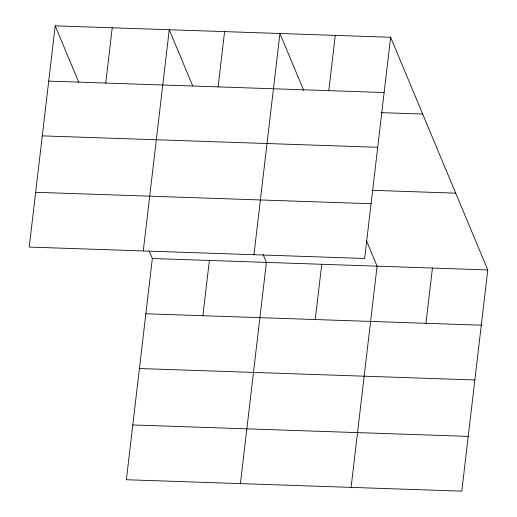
<?xml version="1.0" encoding="UTF-8"?>
<svg xmlns="http://www.w3.org/2000/svg" width="517" height="517" viewBox="0 0 517 517"><rect width="100%" height="100%" fill="white"/><g stroke="black" fill="none" stroke-linecap="round" stroke-linejoin="round"><path stroke-width="0.78" d="M55.209 25.85L29.223 247.068L364.647 258.487L390.632 37.269L55.209 25.85L78.72 82.151M105.739 83.056L112.228 27.789M143.267 250.952L169.253 29.734L192.763 86.035M149.303 251.197L152.353 258.513L126.368 479.731L461.791 491.15L487.777 269.932L390.632 37.269M218.103 86.882L224.598 31.621M202.884 315.719L209.379 260.452M253.957 254.719L279.943 33.502L303.757 90.54M240.411 483.608L266.397 262.397L263.037 254.351M328.799 90.649L335.287 35.389M315.254 319.545L321.742 264.277M351.101 487.382L377.087 266.165L366.404 240.573M425.943 323.312L432.432 268.052M48.714 81.111L384.144 92.537M380.984 112.628L422.693 114.05M42.284 135.874L377.707 147.3M372.305 190.314L455.723 193.158M35.654 192.298L371.077 203.724M152.353 258.513L487.777 269.932M145.859 313.774L481.288 325.199M139.428 368.537L474.852 379.963M132.798 424.961L468.228 436.387"/></g></svg>
